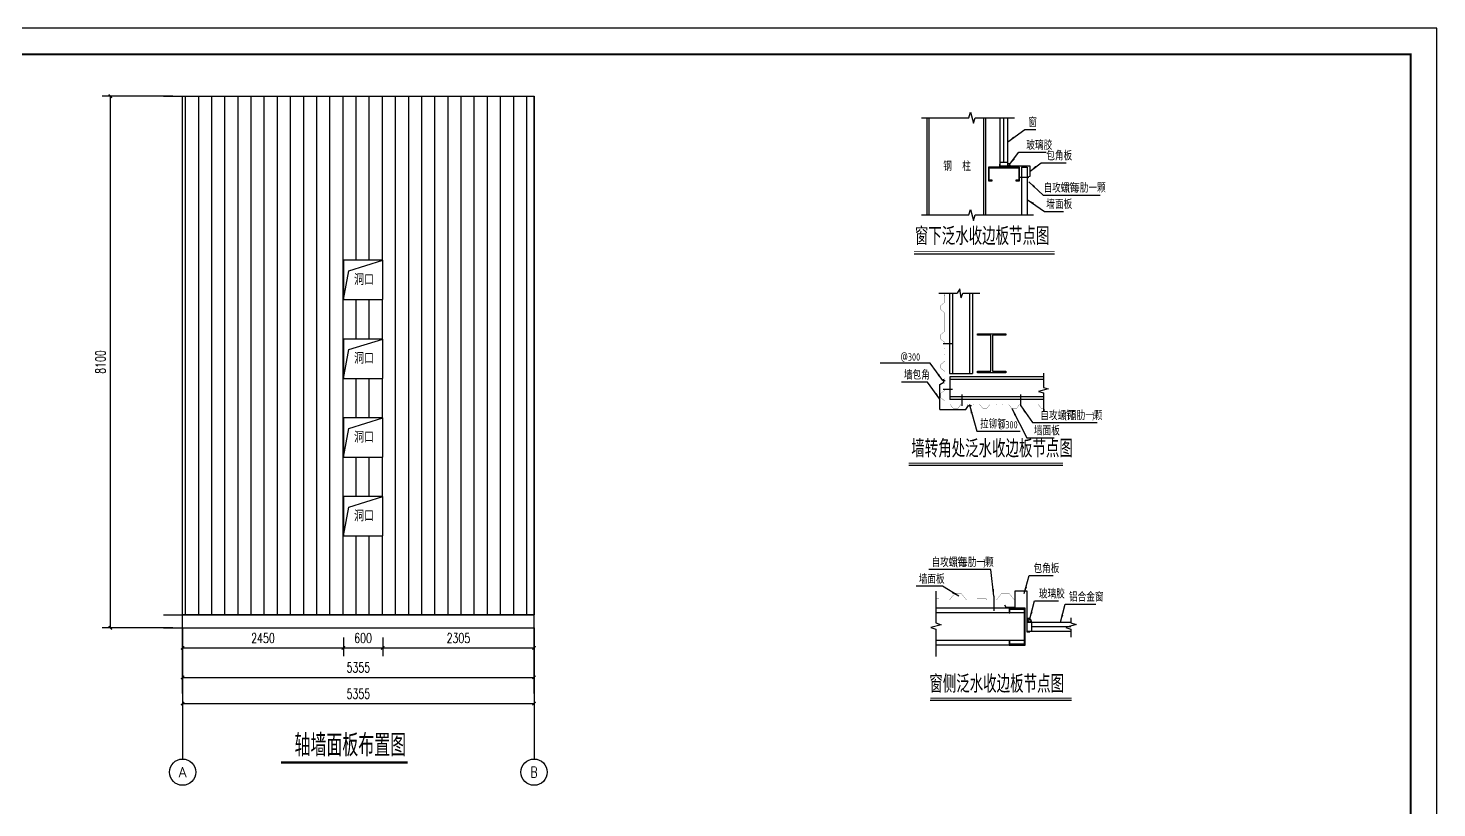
# Model space of a CAD drawing. Extents: x 1129386 to 1651949, y 463500 to 493200.
# Drawn here: x 1630485 to 1651949, y 481320 to 493200 of the extents above; entities that cross this region are included whole.
import ezdxf
from ezdxf.enums import TextEntityAlignment as Align

# ---------------------------------------------------------------- set-up
doc = ezdxf.new("R2010")
doc.units = 0
doc.header["$LTSCALE"] = 1000
doc.header["$MEASUREMENT"] = 0
doc.linetypes.add('CENTER', pattern=[50.8, 31.75, -6.35, 6.35, -6.35])
for name, color, linetype in [('1', 7, 'Continuous'), ('8', 8, 'Continuous'), ('AXIS', 3, 'Continuous'), ('AXIS_TEXT', 7, 'Continuous'), ('DIM_LEAD', 3, 'Continuous'), ('DIM_SYMB', 3, 'Continuous'), ('DOTE', 1, 'Continuous'), ('LAYER2', 200, 'Continuous'), ('NO1', 3, 'CENTER'), ('PUB_DIM', 3, 'Continuous'), ('PUB_TEXT', 7, 'Continuous'), ('WINDOW', 4, 'Continuous'), ('杆件_青色_', 4, 'Continuous'), ('柱', 2, 'Continuous')]:
    doc.layers.add(name, color=color, linetype=linetype)
doc.styles.add('_TCH_AXIS', font='COMPLEX', dxfattribs={"bigfont": 'GBCBIG'})
doc.styles.add('C', font='tssdeng.shx', dxfattribs={"width": 0.8, "height": 500, "bigfont": 'tssdchn.shx'})
doc.styles.add('COMPLEX', font='COMPLEX')
doc.styles.add('DIM_FONT', font='SIMPLEX', dxfattribs={"width": 0.7, "bigfont": 'GBCBIG'})
doc.styles.get("Standard").update_dxf_attribs({"font": 'gbenor.shx', "bigfont": 'gbcbig.shx'})
doc.dimstyles.new('DIMN50', dxfattribs={"dimscale": 0.5, "dimtxt": 300, "dimasz": 100, "dimexe": 250, "dimexo": 300, "dimgap": 150, "dimtad": 1, "dimdec": 0, "dimzin": 0, "dimdsep": 46, "dimtxsty": 'DIM_FONT', "dimblk": 'ARCHTICK', "dimcen": 0.09, "dimclrt": 7, "dimazin": 2, "dimtfac": 1, "dimtdec": 0, "dimtix": 1, "dimtmove": 2, "dimatfit": 3, "dimldrblk": 'ARCHTICK', "dimfxl": 0, "dimtolj": 1, "dimtzin": 0, "dimarcsym": 0})

# ---------------------------------------------------------------- blocks, each defined once
blk = doc.blocks.new('*X2')
at = {"layer": 'NO1', "color": 251, "linetype": 'Continuous'}
for p, q in [((463381, -432513, 960), (463381, -432513, 960)), ((463381, -432513, 960), (463381, -432513, 960)), ((463381, -432538, 960), (463381, -432538, 960)), ((463381, -432539, 960), (463381, -432539, 960)), ((463381, -432539, 960), (463381, -432539, 960)), ((463381, -432541, 960), (463381, -432541, 960)), ((463382, -432499, 960), (463382, -432499, 960)), ((463382, -432503, 960), (463382, -432503, 960)), ((463382, -432503, 960), (463382, -432503, 960)), ((463385, -432504, 960), (463385, -432504, 960)), ((463388, -432493, 960), (463388, -432494, 960)), ((463388, -432534, 960), (463388, -432534, 960)), ((463394, -432493, 960), (463394, -432493, 960)), ((463400, -432521, 960), (463400, -432521, 960)), ((463421, -432331, 960), (463421, -432331, 960)), ((463421, -432334, 960), (463421, -432334, 960)), ((463421, -432337, 960), (463421, -432337, 960)), ((463421, -432337, 960), (463421, -432337, 960)), ((463421, -432338, 960), (463421, -432338, 960)), ((463421, -432338, 960), (463421, -432338, 960)), ((463421, -432362, 960), (463421, -432362, 960)), ((463421, -432362, 960), (463421, -432362, 960)), ((463421, -432362, 960), (463421, -432362, 960)), ((463421, -432369, 960), (463421, -432369, 960)), ((463421, -432390, 960), (463421, -432390, 960)), ((463421, -432390, 960), (463421, -432390, 960)), ((463421, -432394, 960), (463421, -432394, 960)), ((463421, -432394, 960), (463421, -432394, 960)), ((463421, -432401, 960), (463421, -432401, 960)), ((463421, -432401, 960), (463421, -432401, 960)), ((463421, -432401, 960), (463421, -432401, 960)), ((463421, -432412, 960), (463421, -432412, 960)), ((463421, -432412, 960), (463421, -432412, 960)), ((463421, -432441, 960), (463421, -432441, 960)), ((463421, -432441, 960), (463421, -432441, 960)), ((463421, -432443, 960), (463421, -432443, 960)), ((463421, -432448, 960), (463421, -432448, 960)), ((463421, -432451, 960), (463421, -432451, 960)), ((463421, -432452, 960), (463421, -432452, 960)), ((463421, -432463, 960), (463421, -432463, 960)), ((463421, -432463, 960), (463421, -432463, 960)), ((463421, -432463, 960), (463421, -432463, 960)), ((463421, -432469, 960), (463421, -432469, 960)), ((463421, -432470, 960), (463421, -432470, 960)), ((463421, -432473, 960), (463421, -432473, 960)), ((463421, -432492, 960), (463421, -432492, 960)), ((463421, -432492, 960), (463421, -432492, 960)), ((463421, -432543, 960), (463421, -432543, 960)), ((463422, -432319, 960), (463422, -432319, 960)), ((463424, -432471, 960), (463432, -432465, 960)), ((463424, -432471, 960), (463435, -432475, 960)), ((463425, -432509, 960), (463425, -432509, 960)), ((463427, -432451, 960), (463437, -432450, 960)), ((463427, -432451, 960), (463435, -432460, 960)), ((463429, -432471, 960), (463432, -432481, 960)), ((463434, -432455, 960), (463432, -432465, 960)), ((463442, -432322, 960), (463442, -432322, 960)), ((463442, -432450, 960), (463442, -432450, 960)), ((463443, -432454, 960), (463443, -432454, 960)), ((463449, -432331, 960), (463459, -432330, 960)), ((463449, -432331, 960), (463457, -432340, 960)), ((463449, -432359, 960), (463449, -432359, 960)), ((463451, -432412, 960), (463451, -432412, 960)), ((463453, -432465, 960), (463453, -432465, 960)), ((463456, -432336, 960), (463454, -432346, 960)), ((463454, -432371, 960), (463454, -432371, 960)), ((463454, -432543, 960), (463454, -432543, 960)), ((463454, -432543, 960), (463454, -432543, 960)), ((463455, -432518, 960), (463455, -432518, 960)), ((463458, -432325, 960), (463458, -432325, 960)), ((463460, -432342, 960), (463460, -432342, 960)), ((463460, -432466, 960), (463460, -432466, 960)), ((463473, -432531, 960), (463473, -432531, 960)), ((463475, -432328, 960), (463475, -432328, 960)), ((463475, -432328, 960), (463475, -432328, 960)), ((463475, -432328, 960), (463475, -432328, 960)), ((463476, -432428, 960), (463476, -432428, 960)), ((463485, -432517, 960), (463485, -432517, 960)), ((463486, -432543, 960), (463486, -432543, 960)), ((463492, -432336, 960), (463492, -432336, 960)), ((463492, -432537, 960), (463492, -432537, 960)), ((463495, -432333, 960), (463495, -432333, 960)), ((463495, -432366, 960), (463495, -432366, 960)), ((463500, -432334, 960), (463500, -432334, 960)), ((463500, -432348, 960), (463500, -432348, 960)), ((463502, -432405, 960), (463502, -432405, 960)), ((463519, -432407, 960), (463527, -432402, 960)), ((463519, -432407, 960), (463530, -432411, 960)), ((463524, -432407, 960), (463527, -432417, 960)), ((463526, -432543, 960), (463526, -432543, 960)), ((463527, -432446, 960), (463527, -432446, 960)), ((463528, -432351, 960), (463528, -432351, 960)), ((463528, -432351, 960), (463528, -432351, 960)), ((463530, -432371, 960), (463530, -432371, 960)), ((463532, -432423, 960), (463532, -432423, 960)), ((463533, -432543, 960), (463533, -432543, 960)), ((463533, -432543, 960), (463533, -432543, 960)), ((463534, -432476, 960), (463534, -432476, 960)), ((463536, -432529, 960), (463536, -432529, 960)), ((463541, -432441, 960), (463551, -432440, 960)), ((463541, -432441, 960), (463549, -432450, 960)), ((463542, -432410, 960), (463542, -432410, 960)), ((463544, -432468, 960), (463544, -432468, 960)), ((463546, -432387, 960), (463546, -432387, 960)), ((463548, -432446, 960), (463546, -432455, 960)), ((463547, -432450, 960), (463561, -432447, 960)), ((463547, -432450, 960), (463560, -432462, 960)), ((463553, -432482, 960), (463553, -432482, 960)), ((463554, -432543, 960), (463554, -432543, 960)), ((463554, -432543, 960), (463554, -432543, 960)), ((463555, -432378, 960), (463555, -432378, 960)), ((463556, -432379, 960), (463556, -432379, 960)), ((463556, -432379, 960), (463556, -432379, 960)), ((463559, -432453, 960), (463557, -432468, 960)), ((463557, -432522, 960), (463565, -432517, 960)), ((463557, -432522, 960), (463569, -432526, 960)), ((463558, -432527, 960), (463558, -432527, 960)), ((463559, -432383, 960), (463559, -432383, 960)), ((463560, -432425, 960), (463560, -432425, 960)), ((463563, -432522, 960), (463566, -432532, 960)), ((463566, -432391, 960), (463566, -432391, 960)), ((463578, -432407, 960), (463578, -432407, 960)), ((463578, -432407, 960), (463578, -432407, 960)), ((463581, -432412, 960), (463581, -432412, 960)), ((463583, -432416, 960), (463583, -432416, 960)), ((463583, -432416, 960), (463583, -432416, 960)), ((463583, -432473, 960), (463583, -432473, 960)), ((463585, -432530, 960), (463585, -432530, 960)), ((463596, -432543, 960), (463596, -432543, 960)), ((463596, -432543, 960), (463596, -432543, 960)), ((463612, -432543, 960), (463612, -432543, 960)), ((463612, -432543, 960), (463612, -432543, 960)), ((463614, -432486, 960), (463614, -432486, 960)), ((463616, -432539, 960), (463616, -432539, 960)), ((463621, -432543, 960), (463621, -432543, 960)), ((463623, -432478, 960), (463623, -432478, 960)), ((463623, -432478, 960), (463623, -432478, 960)), ((463625, -432535, 960), (463625, -432535, 960)), ((463628, -432497, 960), (463628, -432497, 960)), ((463631, -432511, 960), (463631, -432511, 960)), ((463633, -432536, 960), (463633, -432536, 960)), ((463633, -432536, 960), (463633, -432536, 960)), ((463634, -432529, 960), (463634, -432529, 960))]:
    blk.add_line(p, q, dxfattribs=at)
blk = doc.blocks.new('vtew 43rt4')
at = {"color": 3, "linetype": 'Continuous'}
for p, q in [((136299, -25), (136404, 305)), ((136404, 305), (136584, -355)), ((133410, -25), (136299, -25)), ((136584, -355), (136689, -25)), ((136689, -25), (139081, -25)), ((133410, -5951), (136299, -5951)), ((136299, -5951), (136404, -5621)), ((136404, -5621), (136584, -6281)), ((136584, -6281), (136689, -5951)), ((136689, -5951), (140235, -5951)), ((134479, -10720), (135587, -10720)), ((135740, -10455, -8457), (135587, -10720)), ((135838, -11012), (135740, -10455, -8457)), ((135838, -11012), (135931, -10720)), ((135931, -10720), (136959, -10720, 128)), ((140842, -15587), (140842, -16460)), ((141133, -16553), (140551, -16712)), ((140551, -16712), (140842, -16804)), ((140842, -16460), (141133, -16553)), ((140842, -16804), (140842, -17916))]:
    blk.add_line(p, q, dxfattribs=at)
at = {"color": 1, "linetype": 'Continuous'}
for p, q in [((139958, -3676, 411), (139322, -3676, 411)), ((134735, -13784), (135298, -13784)), ((134704, -16046), (134854, -16046)), ((134735, -16568), (135298, -16568)), ((135886, -17596), (135886, -16905)), ((139468, -17596), (139468, -16905)), ((136354, -17606), (136354, -17496))]:
    blk.add_line(p, q, dxfattribs=at)
at = {"color": 2, "elevation": 411}
blk.add_lwpolyline([(139155, -3870), (139393, -3870), (139393, -3037), (137489, -3037), (137489, -3870), (137727, -3870), (137727, -3823), (137536, -3823), (137536, -3085), (139345, -3085), (139345, -3823), (139155, -3823)], close=True, dxfattribs=at)
at = {"layer": 'DIM_LEAD'}
for p, q in [((138679, -1495, -308), (139711, -740, -308)), ((139711, -740, -308), (140384, -740, -308)), ((138787, -2880, -308), (139349, -2131, -308)), ((139349, -2131, -308), (141013, -2131, -308)), ((140033, -3282, -308), (140702, -2778, -308)), ((140702, -2778, -308), (142237, -2778, -308)), ((139958, -3927, -308), (140823, -4736, -308)), ((139862, -5006, -308), (140902, -5732, -308)), ((140823, -4736, -308), (144296, -4736, -308)), ((140902, -5732, -308), (142070, -5732, -308)), ((133935, -14992, -8457), (130884, -14992, -8457)), ((134704, -16046, -8457), (133935, -14992, -8457)), ((133772, -16136, -8457), (132185, -16136, -8457)), ((134540, -17189, -8457), (133772, -16136, -8457)), ((136354, -17606, -8457), (136791, -19123, -8457)), ((138925, -17755, -8457), (139834, -19538, -8457)), ((139468, -17596, -8457), (140188, -18608, -8457)), ((140188, -18608, -8457), (144120, -18608, -8457)), ((136791, -19123, -8457), (139423, -19123, -8457)), ((139834, -19538, -8457), (141496, -19538, -8457))]:
    blk.add_line(p, q, dxfattribs=at)
for points, elevation in [([(138679, -1495, 0, 120, 0), (139042, -1229, 0, 0, 0)], -308), ([(138787, -2880, 0, 120, 0), (139057, -2520, 0, 0, 0)], -308), ([(140033, -3282, 0, 120, 0), (140392, -3011, 0, 0, 0)], -308), ([(139958, -3927, 0, 120, 0), (140287, -4235, 0, 0, 0)], -308), ([(139862, -5006, 0, 120, 0), (140230, -5263, 0, 0, 0)], -308), ([(134704, -16046, 0, 120, 0), (134439, -15682, 0, 0, 0)], -8457), ([(134540, -17189, 0, 120, 0), (134275, -16826, 0, 0, 0)], -8457), ([(136354, -17606, 0, 120, 0), (136479, -18039, 0, 0, 0)], -8457), ([(138925, -17755, 0, 120, 0), (139130, -18156, 0, 0, 0)], -8457), ([(139468, -17596, 0, 120, 0), (139729, -17963, 0, 0, 0)], -8457)]:
    blk.add_lwpolyline(points, format="xyseb", dxfattribs=dict(at, elevation=elevation))
at = {"layer": 'NO1', "color": 7, "linetype": 'Continuous'}
for p, q in [((138178, -2985, 411), (138178, -2866, 411)), ((140033, -2985, 411), (138178, -2985, 411)), ((139505, -3034, 411), (139505, -5951)), ((139505, -3034, 411), (139862, -3034, 411)), ((139862, -3034, 411), (139862, -5951)), ((140033, -3580, 411), (140033, -2985, 411)), ((139896, -3631, 411), (140033, -3580, 411)), ((139896, -3720, 411), (139896, -3631, 411)), ((134540, -16296), (134769, -16136)), ((134540, -17800), (134540, -16296)), ((134769, -16136), (134769, -15953)), ((134540, -17800), (136109, -17800)), ((136109, -17800), (136269, -17572)), ((136269, -17572), (136451, -17572))]:
    blk.add_line(p, q, dxfattribs=at)
at = {"layer": 'NO1', "color": 2, "linetype": 'Continuous'}
for p, q in [((138684, -2834, 411), (138682, -2834, 411)), ((138718, -2836, 411), (138684, -2830, 411)), ((138749, -2844, 411), (138718, -2836, 411)), ((138775, -2865, 411), (138749, -2844, 411)), ((138799, -2895, 411), (138775, -2865, 411)), ((138844, -2981, 411), (138799, -2895, 411))]:
    blk.add_line(p, q, dxfattribs=at)
at = {"layer": 'PUB_TEXT', "color": 3, "const_width": 58.7}
for points, elevation in [([(132961, -8189), (141520, -8189)], -308), ([(132636, -21075), (142037, -21075)], -8457)]:
    blk.add_lwpolyline(points, dxfattribs=dict(at, elevation=elevation))
at = {"layer": 'PUB_TEXT', "color": 3}
for points, elevation in [([(132961, -8314), (141520, -8314)], -308), ([(132636, -21197), (142037, -21197)], -8457)]:
    blk.add_lwpolyline(points, dxfattribs=dict(at, elevation=elevation))
at = {"layer": 'WINDOW', "linetype": 'Continuous'}
for p, q in [((138203, -2964, 411), (138203, -25)), ((138441, -2725, 411), (138441, -25)), ((138679, -2964, 411), (138679, -25)), ((138203, -2725, 411), (138679, -2725, 411)), ((138203, -2964, 411), (138679, -2964, 411))]:
    blk.add_line(p, q, dxfattribs=at)
at = {"layer": '杆件_青色_', "color": 4, "linetype": 'Continuous', "const_width": 14}
for points in [[(134792, -10720), (134792, -10885), (134835, -10885), (134835, -11274), (134576, -11491), (134576, -11708), (134835, -11924), (134835, -12314), (134792, -12314), (134792, -12660), (134835, -12660), (134835, -13050), (134576, -13244), (134576, -13517), (134835, -13720)], [(134835, -13720), (134845, -13728), (134845, -14118), (134802, -14118), (134802, -14464), (134845, -14464), (134845, -14854), (134585, -15071), (134585, -15287), (134845, -15504), (134845, -15894), (134802, -15894), (134802, -16240), (134845, -16240), (134845, -16630), (134585, -16823), (134585, -17097), (134845, -17300)], [(138722, -17495), (138333, -17495), (138333, -17538), (137986, -17538), (137986, -17495), (137596, -17495), (137380, -17755), (137163, -17755), (136947, -17495), (136557, -17495), (136557, -17538), (136210, -17538), (136210, -17495), (135820, -17495), (135627, -17755), (135354, -17755), (135151, -17495)], [(140842, -17755), (140735, -17755), (140518, -17495), (140128, -17495), (140128, -17538), (139782, -17538), (139782, -17495), (139392, -17495), (139199, -17755), (138925, -17755), (138722, -17495)]]:
    blk.add_lwpolyline(points, dxfattribs=at)
at = {"layer": '柱'}
for p, q in [((133741, -25), (133741, -5951)), ((133860, -25), (133860, -5951)), ((137192, -25), (137192, -5951)), ((137311, -25), (137311, -5951)), ((135130, -10720), (135130, -15624)), ((135304, -10720), (135304, -15624)), ((136343, -10720), (136343, -15624)), ((136516, -10720), (136516, -15624)), ((135130, -15624), (136516, -15624)), ((140842, -15818), (135137, -15818)), ((135137, -15818), (135137, -17204)), ((140842, -15991), (135137, -15991)), ((140842, -17031), (135137, -17031)), ((140842, -17204), (135137, -17204))]:
    blk.add_line(p, q, dxfattribs=at)
blk.add_lwpolyline([(136824, -13195), (138557, -13195), (138557, -13281), (137734, -13281), (137734, -15479), (138557, -15479), (138557, -15565), (136824, -15565), (136824, -15479), (137647, -15479), (137647, -13281), (136824, -13281), (136824, -13195)], dxfattribs=at)
at = {"layer": 'NO1', "color": 251, "linetype": 'Continuous', "xscale": 0.75, "yscale": 0.75, "zscale": 0.75}
blk.add_blockref('*X2', (-208884, 321409, -308), dxfattribs=at)
at = {"layer": 'PUB_TEXT', "style": 'C', "width": 0.8}
for s, height, p in [('窗', 506, (139919, -583, -308)), ('玻璃胶', 506.4, (139805, -1974, -308)), ('包角板', 506.4, (141018, -2620, -308)), ('钢', 506, (134740, -3257, -308)), ('柱', 506, (135896, -3257, -308)), ('自攻螺钉', 506.4, (140851, -4579, -308)), ('(', 446, (142326, -4579, -308)), ('每肋一颗', 506.4, (142536, -4579, -308)), ('墙面板', 506.4, (141020, -5575, -308)), ('窗下泛水收边板节点图', 1080, (133006, -7782, 213)), ('@300', 446.2, (132147, -14835, -8457)), ('墙包角', 506.4, (132342, -15978, -8457)), ('自攻螺钉', 506.4, (140653, -18451, -8457)), ('(', 446, (142127, -18451, -8457)), ('隔肋一颗', 506.4, (142337, -18451, -8457)), (')', 446, (143812, -18451, -8457)), ('拉铆钉', 506.4, (136981, -18966, -8457)), ('@300', 446.2, (138087, -18966, -8457)), ('墙面板', 506.4, (140267, -19381, -8457)), ('墙转角处泛水收边板节点图', 1080, (132788, -20732, -8457))]:
    blk.add_text(s, height=height, dxfattribs=at).set_placement(p)
blk = doc.blocks.new('*X4')
at = {"color": 251, "linetype": 'Continuous'}
for p, q in [((477439, -416169, 687), (477439, -416169, 687)), ((477439, -416169, 687), (477439, -416169, 687)), ((477439, -416169, 687), (477439, -416169, 687)), ((477439, -416181, 687), (477439, -416181, 687)), ((477439, -416181, 687), (477439, -416181, 687)), ((477439, -416181, 687), (477439, -416181, 687)), ((477439, -416196, 687), (477439, -416196, 687)), ((477439, -416199, 687), (477439, -416199, 687)), ((477439, -416215, 687), (477439, -416215, 687)), ((477439, -416225, 687), (477439, -416225, 687)), ((477439, -416225, 687), (477439, -416225, 687)), ((477439, -416225, 687), (477439, -416225, 687)), ((477439, -416229, 687), (477439, -416229, 687)), ((477439, -416229, 687), (477439, -416229, 687)), ((477439, -416229, 687), (477439, -416229, 687)), ((477439, -416237, 687), (477439, -416237, 687)), ((477439, -416240, 687), (477439, -416240, 687)), ((477439, -416246, 687), (477439, -416246, 687)), ((477439, -416267, 687), (477439, -416267, 687)), ((477439, -416283, 687), (477439, -416283, 687)), ((477439, -416290, 687), (477439, -416290, 687)), ((477439, -416290, 687), (477439, -416290, 687)), ((477439, -416290, 687), (477439, -416290, 687)), ((477439, -416292, 687), (477439, -416292, 687)), ((477439, -416293, 687), (477439, -416293, 687)), ((477439, -416300, 687), (477439, -416300, 687)), ((477439, -416300, 687), (477439, -416300, 687)), ((477439, -416318, 687), (477439, -416318, 687)), ((477439, -416318, 687), (477439, -416318, 687)), ((477439, -416318, 687), (477439, -416318, 687)), ((477439, -416351, 687), (477439, -416351, 687)), ((477439, -416351, 687), (477439, -416351, 687)), ((477439, -416351, 687), (477439, -416351, 687)), ((477439, -416359, 687), (477439, -416359, 687)), ((477439, -416359, 687), (477439, -416359, 687)), ((477439, -416359, 687), (477439, -416359, 687)), ((477439, -416360, 687), (477439, -416360, 687)), ((477439, -416360, 687), (477439, -416360, 687)), ((477439, -416385, 687), (477439, -416385, 687)), ((477439, -416387, 687), (477439, -416387, 687)), ((477444, -416482, 687), (477444, -416482, 687)), ((477444, -416482, 687), (477444, -416482, 687)), ((477445, -416205, 687), (477445, -416205, 687)), ((477445, -416467, 687), (477445, -416467, 687)), ((477445, -416467, 687), (477445, -416467, 687)), ((477445, -416467, 687), (477445, -416467, 687)), ((477445, -416470, 687), (477445, -416470, 687)), ((477446, -416454, 687), (477446, -416454, 687)), ((477447, -416444, 687), (477447, -416444, 687)), ((477447, -416444, 687), (477447, -416444, 687)), ((477448, -416224, 687), (477448, -416224, 687)), ((477448, -416425, 687), (477448, -416425, 687)), ((477448, -416425, 687), (477448, -416425, 687)), ((477448, -416425, 687), (477448, -416425, 687)), ((477448, -416426, 687), (477448, -416426, 687)), ((477448, -416426, 687), (477448, -416426, 687)), ((477448, -416432, 687), (477448, -416432, 687)), ((477449, -416407, 687), (477449, -416407, 687)), ((477450, -416403, 687), (477450, -416403, 687)), ((477450, -416403, 687), (477450, -416403, 687)), ((477450, -416403, 687), (477450, -416403, 687)), ((477452, -416493, 687), (477452, -416493, 687)), ((477452, -416493, 687), (477452, -416493, 687)), ((477452, -416493, 687), (477452, -416493, 687)), ((477461, -416493, 687), (477461, -416493, 687)), ((477463, -416434, 687), (477463, -416434, 687)), ((477468, -416493, 687), (477468, -416493, 687)), ((477470, -416288, 687), (477470, -416288, 687)), ((477473, -416201, 687), (477488, -416186, 687)), ((477473, -416201, 687), (477490, -416204, 687)), ((477476, -416264, 687), (477476, -416264, 687)), ((477482, -416438, 687), (477482, -416438, 687)), ((477487, -416198, 687), (477485, -416180, 687)), ((477485, -416376, 687), (477485, -416376, 687)), ((477487, -416314, 687), (477487, -416314, 687)), ((477487, -416488, 687), (477487, -416488, 687)), ((477489, -416251, 687), (477489, -416251, 687)), ((477490, -416420, 687), (477490, -416420, 687)), ((477490, -416484, 687), (477503, -416479, 687)), ((477490, -416484, 687), (477500, -416490, 687)), ((477491, -416189, 687), (477491, -416189, 687)), ((477491, -416493, 687), (477491, -416493, 687)), ((477493, -416493, 687), (477493, -416493, 687)), ((477494, -416493, 687), (477494, -416493, 687)), ((477496, -416483, 687), (477500, -416472, 687)), ((477498, -416415, 687), (477513, -416399, 687)), ((477498, -416415, 687), (477515, -416417, 687)), ((477499, -416338, 687), (477499, -416338, 687)), ((477500, -416493, 687), (477500, -416493, 687)), ((477502, -416459, 687), (477502, -416459, 687)), ((477509, -416382, 687), (477509, -416382, 687)), ((477511, -416411, 687), (477509, -416393, 687)), ((477511, -416167, 687), (477511, -416167, 687)), ((477511, -416167, 687), (477511, -416167, 687)), ((477511, -416167, 687), (477511, -416167, 687)), ((477513, -416299, 687), (477522, -416288, 687)), ((477513, -416299, 687), (477524, -416300, 687)), ((477515, -416167, 687), (477515, -416167, 687)), ((477517, -416271, 687), (477517, -416271, 687)), ((477520, -416293, 687), (477518, -416282, 687)), ((477519, -416214, 687), (477519, -416214, 687)), ((477520, -416167, 687), (477520, -416167, 687)), ((477520, -416167, 687), (477520, -416167, 687)), ((477521, -416493, 687), (477521, -416493, 687)), ((477536, -416243, 687), (477536, -416243, 687)), ((477536, -416348, 687), (477549, -416343, 687)), ((477536, -416348, 687), (477545, -416354, 687)), ((477536, -416414, 687), (477536, -416414, 687)), ((477539, -416172, 687), (477539, -416172, 687)), ((477539, -416346, 687), (477539, -416346, 687)), ((477539, -416440, 687), (477548, -416429, 687)), ((477539, -416440, 687), (477550, -416441, 687)), ((477542, -416348, 687), (477546, -416336, 687)), ((477546, -416434, 687), (477544, -416422, 687)), ((477554, -416186, 687), (477554, -416186, 687)), ((477554, -416423, 687), (477554, -416423, 687)), ((477555, -416493, 687), (477555, -416493, 687)), ((477557, -416493, 687), (477557, -416493, 687)), ((477558, -416479, 687), (477558, -416479, 687)), ((477563, -416438, 687), (477563, -416438, 687)), ((477569, -416493, 687), (477569, -416493, 687)), ((477572, -416188, 687), (477572, -416188, 687)), ((477572, -416188, 687), (477572, -416188, 687)), ((477575, -416489, 687), (477575, -416489, 687)), ((477576, -416268, 687), (477576, -416268, 687)), ((477577, -416426, 687), (477577, -416426, 687)), ((477579, -416364, 687), (477579, -416364, 687)), ((477581, -416212, 687), (477595, -416207, 687)), ((477581, -416212, 687), (477591, -416219, 687)), ((477581, -416302, 687), (477581, -416302, 687)), ((477584, -416239, 687), (477584, -416239, 687)), ((477586, -416340, 687), (477586, -416340, 687)), ((477587, -416212, 687), (477591, -416201, 687)), ((477588, -416273, 687), (477588, -416273, 687)), ((477599, -416343, 687), (477599, -416343, 687)), ((477602, -416463, 687), (477602, -416463, 687)), ((477605, -416203, 687), (477605, -416203, 687)), ((477607, -416405, 687), (477607, -416405, 687)), ((477618, -416364, 687), (477618, -416364, 687)), ((477619, -416212, 687), (477619, -416212, 687)), ((477626, -416252, 687), (477626, -416252, 687)), ((477626, -416489, 687), (477626, -416489, 687)), ((477630, -416493, 687), (477630, -416493, 687)), ((477635, -416266, 687), (477635, -416266, 687)), ((477636, -416247, 687), (477636, -416247, 687)), ((477638, -416493, 687), (477638, -416493, 687)), ((477647, -416311, 687), (477656, -416300, 687)), ((477647, -416311, 687), (477658, -416312, 687)), ((477648, -416424, 687), (477661, -416418, 687)), ((477648, -416424, 687), (477657, -416430, 687)), ((477648, -416493, 687), (477648, -416493, 687)), ((477648, -416493, 687), (477648, -416493, 687)), ((477648, -416493, 687), (477648, -416493, 687)), ((477655, -416305, 687), (477652, -416293, 687)), ((477653, -416493, 687), (477653, -416493, 687)), ((477654, -416423, 687), (477657, -416412, 687)), ((477656, -416245, 687), (477656, -416245, 687)), ((477657, -416331, 687), (477657, -416331, 687)), ((477662, -416442, 687), (477662, -416442, 687)), ((477663, -416405, 687), (477663, -416405, 687)), ((477672, -416262, 687), (477672, -416262, 687)), ((477672, -416262, 687), (477672, -416262, 687)), ((477672, -416475, 687), (477672, -416475, 687)), ((477673, -416452, 687), (477682, -416441, 687)), ((477673, -416452, 687), (477684, -416453, 687)), ((477674, -416412, 687), (477674, -416412, 687)), ((477676, -416273, 687), (477676, -416273, 687)), ((477676, -416350, 687), (477676, -416350, 687)), ((477676, -416463, 687), (477676, -416463, 687)), ((477681, -416446, 687), (477678, -416434, 687)), ((477679, -416288, 687), (477679, -416288, 687)), ((477689, -416493, 687), (477689, -416493, 687)), ((477693, -416288, 687), (477697, -416286, 687)), ((477693, -416288, 687), (477702, -416294, 687)), ((477697, -416286, 687), (477697, -416286, 687)), ((477698, -416446, 687), (477713, -416430, 687)), ((477698, -416446, 687), (477715, -416448, 687)), ((477699, -416347, 687), (477699, -416347, 687)), ((477702, -416468, 687), (477702, -416468, 687)), ((477711, -416442, 687), (477709, -416424, 687)), ((477717, -416493, 687), (477717, -416493, 687)), ((477720, -416323, 687), (477720, -416323, 687)), ((477723, -416457, 687), (477723, -416457, 687)), ((477726, -416389, 687), (477726, -416389, 687)), ((477727, -416345, 687), (477727, -416345, 687)), ((477727, -416493, 687), (477727, -416493, 687)), ((477727, -416493, 687), (477727, -416493, 687)), ((477727, -416493, 687), (477727, -416493, 687)), ((477735, -416470, 687), (477735, -416470, 687)), ((477736, -416352, 687), (477736, -416352, 687)), ((477736, -416352, 687), (477736, -416352, 687)), ((477741, -416493, 687), (477741, -416493, 687)), ((477762, -416447, 687), (477762, -416447, 687)), ((477767, -416493, 687), (477769, -416487, 687)), ((477768, -416461, 687), (477768, -416461, 687)), ((477776, -416493, 687), (477776, -416493, 687)), ((477782, -416449, 687), (477782, -416449, 687)), ((477782, -416449, 687), (477782, -416449, 687)), ((477783, -416450, 687), (477783, -416450, 687)), ((477783, -416450, 687), (477783, -416450, 687)), ((477783, -416493, 687), (477783, -416493, 687)), ((477789, -416464, 687), (477789, -416464, 687)), ((477789, -416464, 687), (477789, -416464, 687))]:
    blk.add_line(p, q, dxfattribs=at)
blk = doc.blocks.new('vre rr 34')
at = {"color": 3, "linetype": 'Continuous'}
for p, q in [((142143, 9852, 516), (142143, 7906, 516)), ((142465, 7803, 516), (141821, 7628, 516)), ((142143, 7906, 516), (142465, 7803, 516)), ((150692, 7808, 516), (150049, 7633, 516)), ((150371, 8219, 516), (150371, 7911, 516)), ((150371, 7911, 516), (150692, 7808, 516)), ((141821, 7628, 516), (142143, 7525, 516)), ((142143, 7525, 516), (142143, 5863, 516)), ((150049, 7633, 516), (150371, 7530, 516)), ((150371, 7530, 516), (150371, 7050, 516))]:
    blk.add_line(p, q, dxfattribs=at)
at = {"color": 1, "linetype": 'Continuous'}
blk.add_line((145675, 9532, 516), (145675, 8649, 516), dxfattribs=at)
at = {"color": 2, "elevation": 516}
blk.add_lwpolyline([(146598, 6841), (146598, 6560), (147581, 6560), (147581, 8806), (146598, 8806), (146598, 8525), (146655, 8525), (146655, 8750), (147525, 8750), (147525, 6616), (146655, 6616), (146655, 6841)], close=True, dxfattribs=at)
at = {"layer": 'DIM_LEAD'}
for p, q in [((145490, 11167), (141713, 11167)), ((145675, 9532), (145490, 11167)), ((147528, 9700), (147824, 10796)), ((147824, 10796), (149278, 10796)), ((142551, 10148), (140933, 10148)), ((143527, 9532), (142551, 10148)), ((147860, 8152), (148155, 9248)), ((148155, 9248), (149609, 9248)), ((149730, 7964), (150026, 9060)), ((150026, 9060), (151880, 9060))]:
    blk.add_line(p, q, dxfattribs=at)
for points in [[(143527, 9532, 0, 120, 0), (143147, 9772, 0, 0, 0)], [(145675, 9532, 0, 120, 0), (145624, 9979, 0, 0, 0)], [(147528, 9700, 0, 120, 0), (147646, 10134, 0, 0, 0)], [(147860, 8152, 0, 120, 0), (147977, 8587, 0, 0, 0)], [(149730, 7964, 0, 120, 0), (149847, 8398, 0, 0, 0)]]:
    blk.add_lwpolyline(points, format="xyseb", dxfattribs=at)
at = {"layer": 'LAYER2', "color": 2, "linetype": 'Continuous'}
for p, q in [((147699, 8208, 516), (147767, 8208, 516)), ((147767, 8208, 516), (147807, 8195, 516)), ((147807, 8195, 516), (147837, 8175, 516)), ((147837, 8175, 516), (147882, 8130, 516)), ((147882, 8130, 516), (147918, 8094, 516)), ((147918, 8094, 516), (147918, 8077, 516)), ((147918, 8077, 516), (147945, 8020, 516)), ((147945, 8020, 516), (147965, 7979, 516)), ((147965, 7979, 516), (147969, 7963, 516))]:
    blk.add_line(p, q, dxfattribs=at)
at = {"layer": 'NO1', "color": 7, "linetype": 'Continuous'}
for p, q in [((147699, 9855, 516), (146950, 9855, 516)), ((146950, 9855, 516), (146950, 8853, 516)), ((147699, 8807, 516), (147699, 9855, 516)), ((146412, 8853, 516), (146348, 8993, 516)), ((146950, 8853, 516), (146412, 8853, 516)), ((147699, 7349, 516), (147699, 8807, 516)), ((147873, 7349, 516), (147699, 7349, 516))]:
    blk.add_line(p, q, dxfattribs=at)
at = {"layer": 'PUB_TEXT', "color": 3}
blk.add_line((141795, 3206), (150410, 3206), dxfattribs=at)
at = {"layer": 'PUB_TEXT', "color": 3, "const_width": 58.7}
blk.add_lwpolyline([(141795, 3327), (150410, 3327)], dxfattribs=at)
at = {"layer": 'WINDOW', "linetype": 'Continuous'}
for p, q in [((147687, 7964, 516), (150371, 7964, 516)), ((147687, 7964, 516), (147687, 7402, 516)), ((147968, 7964, 516), (147968, 7402, 516)), ((147687, 7402, 516), (150371, 7402, 516)), ((147968, 7683, 516), (150366, 7683, 516))]:
    blk.add_line(p, q, dxfattribs=at)
at = {"layer": '杆件_青色_', "color": 4, "linetype": 'Continuous', "const_width": 14, "elevation": 516}
blk.add_lwpolyline([(142143, 9375), (142325, 9375), (142325, 9305), (142956, 9305), (143307, 9726), (143658, 9726), (144009, 9305), (144641, 9305), (144641, 9375), (145203, 9375), (145203, 9305), (145835, 9305), (146148, 9726), (146591, 9726), (146920, 9305)], dxfattribs=at)
at = {"layer": '柱'}
for p, q in [((147581, 8806, 516), (142143, 8806, 516)), ((147581, 8525, 516), (142143, 8525, 516)), ((147581, 6841, 516), (142143, 6841, 516)), ((147581, 6560, 516), (142143, 6560, 516))]:
    blk.add_line(p, q, dxfattribs=at)
at = {"color": 251, "linetype": 'Continuous', "xscale": 0.75, "yscale": 0.75, "zscale": 0.75}
blk.add_blockref('*X4', (-210380, 320333), dxfattribs=at)
at = {"layer": 'PUB_TEXT', "style": 'C', "width": 0.8}
for s, height, p in [('自攻螺钉', 506.4, (141870, 11325)), ('(', 446, (143345, 11325)), ('每肋一颗', 506.4, (143555, 11325)), (')', 446, (145029, 11325)), ('包角板', 506.4, (148086, 10953)), ('墙面板', 506.4, (141091, 10305)), ('玻璃胶', 506.4, (148417, 9406)), ('铝合金窗', 506.4, (150251, 9217)), ('窗侧泛水收边板节点图', 1080, (141739, 3655, 273))]:
    blk.add_text(s, height=height, dxfattribs=at).set_placement(p)
blk = doc.blocks.new('_ArchTick')
at = {"color": 0, "linetype": 'ByBlock', "const_width": 0.4}
blk.add_lwpolyline([(-0.5, -0.5), (0.5, 0.5)], dxfattribs=at)
blk = doc.blocks.new('*D371')
at = {"layer": 'Defpoints', "color": 0}
for p in [(1632838, 484063), (1635288, 484063), (1635288, 483757)]:
    blk.add_point(p, dxfattribs=at)
at = {"layer": 'PUB_DIM', "color": 0, "lineweight": -2}
for p, q in [((1632838, 483913), (1632838, 483632)), ((1635288, 483913), (1635288, 483632)), ((1632838, 483757), (1635288, 483757))]:
    blk.add_line(p, q, dxfattribs=at)
at = {"layer": 'PUB_DIM', "color": 0, "lineweight": -2, "xscale": 50, "yscale": 50, "zscale": 50, "rotation": 180}
blk.add_blockref('_ArchTick', (1632838, 483757), dxfattribs=at)
at = {"layer": 'PUB_DIM', "color": 0, "lineweight": -2, "xscale": 50, "yscale": 50, "zscale": 50}
blk.add_blockref('_ArchTick', (1635288, 483757), dxfattribs=at)
at = {"layer": 'PUB_DIM', "color": 7, "insert": (1634063, 483907), "char_height": 150, "attachment_point": 5, "style": 'DIM_FONT'}
blk.add_mtext('\\A1;2450', dxfattribs=at)
blk = doc.blocks.new('*D372')
at = {"layer": 'Defpoints', "color": 0}
for p in [(1635288, 484063), (1635888, 484063), (1635888, 483757)]:
    blk.add_point(p, dxfattribs=at)
at = {"layer": 'PUB_DIM', "color": 0, "lineweight": -2}
for p, q in [((1635288, 483913), (1635288, 483632)), ((1635888, 483913), (1635888, 483632)), ((1635288, 483757), (1635888, 483757))]:
    blk.add_line(p, q, dxfattribs=at)
at = {"layer": 'PUB_DIM', "color": 0, "lineweight": -2, "xscale": 50, "yscale": 50, "zscale": 50, "rotation": 180}
blk.add_blockref('_ArchTick', (1635288, 483757), dxfattribs=at)
at = {"layer": 'PUB_DIM', "color": 0, "lineweight": -2, "xscale": 50, "yscale": 50, "zscale": 50}
blk.add_blockref('_ArchTick', (1635888, 483757), dxfattribs=at)
at = {"layer": 'PUB_DIM', "color": 7, "insert": (1635588, 483907), "char_height": 150, "attachment_point": 5, "style": 'DIM_FONT'}
blk.add_mtext('\\A1;600', dxfattribs=at)
blk = doc.blocks.new('*D373')
at = {"layer": 'Defpoints', "color": 0}
for p in [(1635888, 484063), (1638193, 484063), (1638193, 483757)]:
    blk.add_point(p, dxfattribs=at)
at = {"layer": 'PUB_DIM', "color": 0, "lineweight": -2}
for p, q in [((1635888, 483913), (1635888, 483632)), ((1638193, 483913), (1638193, 483632)), ((1635888, 483757), (1638193, 483757))]:
    blk.add_line(p, q, dxfattribs=at)
at = {"layer": 'PUB_DIM', "color": 0, "lineweight": -2, "xscale": 50, "yscale": 50, "zscale": 50, "rotation": 180}
blk.add_blockref('_ArchTick', (1635888, 483757), dxfattribs=at)
at = {"layer": 'PUB_DIM', "color": 0, "lineweight": -2, "xscale": 50, "yscale": 50, "zscale": 50}
blk.add_blockref('_ArchTick', (1638193, 483757), dxfattribs=at)
at = {"layer": 'PUB_DIM', "color": 7, "insert": (1637041, 483907), "char_height": 150, "attachment_point": 5, "style": 'DIM_FONT'}
blk.add_mtext('\\A1;2305', dxfattribs=at)
blk = doc.blocks.new('*D377')
at = {"layer": 'AXIS', "color": 0, "lineweight": -2}
for p, q in [((1632838, 483213), (1632838, 483433)), ((1638193, 483213), (1638193, 483433)), ((1632838, 483308), (1638193, 483308))]:
    blk.add_line(p, q, dxfattribs=at)
at = {"layer": 'Defpoints', "color": 0}
for p in [(1638193, 483308), (1632838, 483063), (1638193, 483063)]:
    blk.add_point(p, dxfattribs=at)
at = {"layer": 'AXIS', "color": 0, "lineweight": -2, "xscale": 50, "yscale": 50, "zscale": 50, "rotation": 180}
blk.add_blockref('_ArchTick', (1632838, 483308), dxfattribs=at)
at = {"layer": 'AXIS', "color": 0, "lineweight": -2, "xscale": 50, "yscale": 50, "zscale": 50}
blk.add_blockref('_ArchTick', (1638193, 483308), dxfattribs=at)
at = {"layer": 'AXIS', "color": 7, "insert": (1635516, 483458), "char_height": 150, "attachment_point": 5, "style": 'DIM_FONT'}
blk.add_mtext('\\A1;5355', dxfattribs=at)
blk = doc.blocks.new('*D378')
at = {"layer": 'AXIS', "color": 0, "lineweight": -2}
for p, q in [((1632838, 482913), (1632838, 482783)), ((1632838, 482908), (1638193, 482908)), ((1638193, 482913), (1638193, 482783))]:
    blk.add_line(p, q, dxfattribs=at)
at = {"layer": 'Defpoints', "color": 0}
for p in [(1632838, 483063), (1638193, 483063), (1638193, 482908)]:
    blk.add_point(p, dxfattribs=at)
at = {"layer": 'AXIS', "color": 0, "lineweight": -2, "xscale": 50, "yscale": 50, "zscale": 50, "rotation": 180}
blk.add_blockref('_ArchTick', (1632838, 482908), dxfattribs=at)
at = {"layer": 'AXIS', "color": 0, "lineweight": -2, "xscale": 50, "yscale": 50, "zscale": 50}
blk.add_blockref('_ArchTick', (1638193, 482908), dxfattribs=at)
at = {"layer": 'AXIS', "color": 7, "insert": (1635516, 483058), "char_height": 150, "attachment_point": 5, "style": 'DIM_FONT'}
blk.add_mtext('\\A1;5355', dxfattribs=at)
blk = doc.blocks.new('*D379')
at = {"layer": 'Defpoints', "color": 0}
for p in [(1631737, 492163), (1632838, 492163), (1632838, 484063)]:
    blk.add_point(p, dxfattribs=at)
at = {"layer": 'PUB_DIM', "color": 0, "lineweight": -2}
for p, q in [((1632688, 492163), (1631612, 492163)), ((1631737, 484063), (1631737, 492163)), ((1632688, 484063), (1631612, 484063))]:
    blk.add_line(p, q, dxfattribs=at)
at = {"layer": 'PUB_DIM', "color": 0, "lineweight": -2, "xscale": 50, "yscale": 50, "zscale": 50}
for p, rotation in [((1631737, 492163), 90), ((1631737, 484063), 270)]:
    blk.add_blockref('_ArchTick', p, dxfattribs=dict(at, rotation=rotation))
at = {"layer": 'PUB_DIM', "color": 7, "insert": (1631587, 488113), "char_height": 150, "attachment_point": 5, "rotation": 90, "style": 'DIM_FONT'}
blk.add_mtext('\\A1;8100', dxfattribs=at)
blk = doc.blocks.new('_AXISO')
blk.add_circle((0, 0), 0.5)
at = {"layer": 'AXIS_TEXT', "style": 'COMPLEX', "width": 1.041667}
blk.add_attdef('A', text='', height=0.56, dxfattribs=at).set_placement((-0.25, -0.28), (0.25, -0.28), align=Align.FIT)

msp = doc.modelspace()

# ---------------------------------------------------------------- hatches: boundary and pattern name
h = msp.add_hatch()
h.set_pattern_fill('饰面砖', color=256, scale=100, style=0)
h.set_pattern_definition([(90, (1442882.95, 490303.64), (-200, 1e-14), [])])
h.paths.add_polyline_path([(1638193.3, 492163.2), (1632838.3, 492163.2), (1632838.3, 484263.2), (1638193.3, 484263.2)])
h.paths.add_polyline_path([(1635888.3, 489063.2), (1635288.3, 489063.2), (1635288.3, 489663.2), (1635888.3, 489663.2)], flags=16)
h.paths.add_polyline_path([(1635888.3, 488463.2), (1635888.3, 487863.2), (1635288.3, 487863.2), (1635288.3, 488463.2)], flags=16)
h.paths.add_polyline_path([(1635888.3, 487263.2), (1635888.3, 486663.2), (1635288.3, 486663.2), (1635288.3, 487263.2)], flags=16)
h.paths.add_polyline_path([(1635888.3, 486063.2), (1635888.3, 485463.2), (1635288.3, 485463.2), (1635288.3, 486063.2)], flags=16)

# ---------------------------------------------------------------- linework, layer by layer
for points in [[(1632838.3, 492163.2), (1638193.3, 492163.2), (1638193.3, 484263.2), (1632838.3, 484263.2), (1632838.3, 492163.2)], [(1635288.3, 489063.2), (1635370.1, 489501.6), (1635888.3, 489663.2)], [(1635288.3, 487863.2), (1635370.1, 488301.6), (1635888.3, 488463.2)], [(1635288.3, 486663.2), (1635370.1, 487101.6), (1635888.3, 487263.2)], [(1635288.3, 485463.2), (1635370.1, 485901.6), (1635888.3, 486063.2)]]:
    msp.add_lwpolyline(points)
for points in [[(1635288.3, 489063.2), (1635888.3, 489063.2), (1635888.3, 489663.2), (1635288.3, 489663.2)], [(1635288.3, 487863.2), (1635888.3, 487863.2), (1635888.3, 488463.2), (1635288.3, 488463.2)], [(1635288.3, 486663.2), (1635888.3, 486663.2), (1635888.3, 487263.2), (1635288.3, 487263.2)], [(1635288.3, 485463.2), (1635888.3, 485463.2), (1635888.3, 486063.2), (1635288.3, 486063.2)]]:
    msp.add_lwpolyline(points, close=True)
at = {"layer": '1', "ltscale": 0.5}
msp.add_lwpolyline([(1618309.4, 469440.1), (1651949.4, 469440.1), (1651949.4, 493200), (1618309.4, 493200)], close=True, dxfattribs=at)
at = {"layer": '8', "ltscale": 0.5, "const_width": 32}
msp.add_lwpolyline([(1619309.4, 469840.1), (1651549.4, 469840.1), (1651549.4, 492800), (1619309.4, 492800)], close=True, dxfattribs=at)
at = {"layer": 'AXIS'}
for p, q in [((1632838.3, 484063.2), (1632838.3, 482063.2)), ((1638193.3, 484063.2), (1638193.3, 482063.2))]:
    msp.add_line(p, q, dxfattribs=at)
at = {"layer": 'DIM_SYMB', "const_width": 35}
msp.add_lwpolyline([(1634338.6, 482012.6), (1636269.7, 482012.6)], dxfattribs=at)
at = {"layer": 'DOTE'}
for p, q in [((1632547, 492163.2), (1638193.3, 492163.2)), ((1632838.3, 483063.2), (1632838.3, 492163.2)), ((1638193.3, 483063.2), (1638193.3, 492163.2)), ((1632547, 484263.2), (1638193.3, 484263.2)), ((1632547, 484063.2), (1638193.3, 484063.2))]:
    msp.add_line(p, q, dxfattribs=at)

# ---------------------------------------------------------------- block references
at = {"xscale": 0.25, "yscale": 0.25, "zscale": 0.25}
for name, p in [('vtew 43rt4', (1610743.7, 491842, 77.1)), ('vre rr 34', (1608781.7, 482159.9, -211.2))]:
    msp.add_blockref(name, p, dxfattribs=at)
at = {"layer": 'AXIS'}
ref = msp.add_blockref('_AXISO', (1632838.3, 481863.2), dxfattribs=dict(at, xscale=400, yscale=400, zscale=400))
ref.add_attrib('A', 'A', dxfattribs={"layer": 'AXIS_TEXT', "height": 156.3, "style": '_TCH_AXIS', "width": 0.888889}).set_placement((1632778.8, 481785.1), (1632897.9, 481785.1), align=Align.FIT)
ref = msp.add_blockref('_AXISO', (1638193.3, 481863.2), dxfattribs=dict(at, xscale=400, yscale=400, zscale=400))
ref.add_attrib('A', 'B', dxfattribs={"layer": 'AXIS_TEXT', "height": 164.4, "style": '_TCH_AXIS', "width": 0.823529}).set_placement((1638138.5, 481781), (1638248.1, 481781), align=Align.FIT)

# ---------------------------------------------------------------- texts
at = {"layer": 'PUB_TEXT'}
for s, height, p in [('洞口', 168.79, (1635450.5, 489285.9)), ('洞口', 168.79, (1635450.5, 488085.9)), ('洞口', 168.79, (1635450.5, 486885.9)), ('洞口', 168.79, (1635450.5, 485685.9)), ('轴墙面板布置图', 337.59, (1634542.8, 482105))]:
    msp.add_text(s, height=height, dxfattribs=at).set_placement(p)

# ---------------------------------------------------------------- dimensions: what is measured, and where the dimension line sits
at = {"layer": 'AXIS'}
for distance, picture, middle in [(244.4, '*D377', (1635515.8, 483457.6)), (-155.6, '*D378', (1635515.8, 483057.6))]:
    dim = msp.add_aligned_dim(p1=(1632838.3, 483063.2), p2=(1638193.3, 483063.2), distance=distance, dimstyle='DIMN50', dxfattribs=at)
    dim.commit()
    dim.dimension.update_dxf_attribs({"geometry": picture, "text_midpoint": middle})
at = {"layer": 'PUB_DIM'}
for p1, p2, distance, picture, middle in [((1632838.3, 484063.2), (1632838.3, 492163.2), 1101.7, '*D379', (1631586.7, 488113.2)), ((1632838.3, 484063.2), (1635288.3, 484063.2), -306.2, '*D371', (1634063.3, 483907)), ((1635288.3, 484063.2), (1635888.3, 484063.2), -306.2, '*D372', (1635588.3, 483907)), ((1635888.3, 484063.2), (1638193.3, 484063.2), -306.2, '*D373', (1637040.8, 483907))]:
    dim = msp.add_aligned_dim(p1=p1, p2=p2, distance=distance, dimstyle='DIMN50', dxfattribs=at)
    dim.commit()
    dim.dimension.update_dxf_attribs({"geometry": picture, "text_midpoint": middle})

doc.saveas('drawing.dxf')
